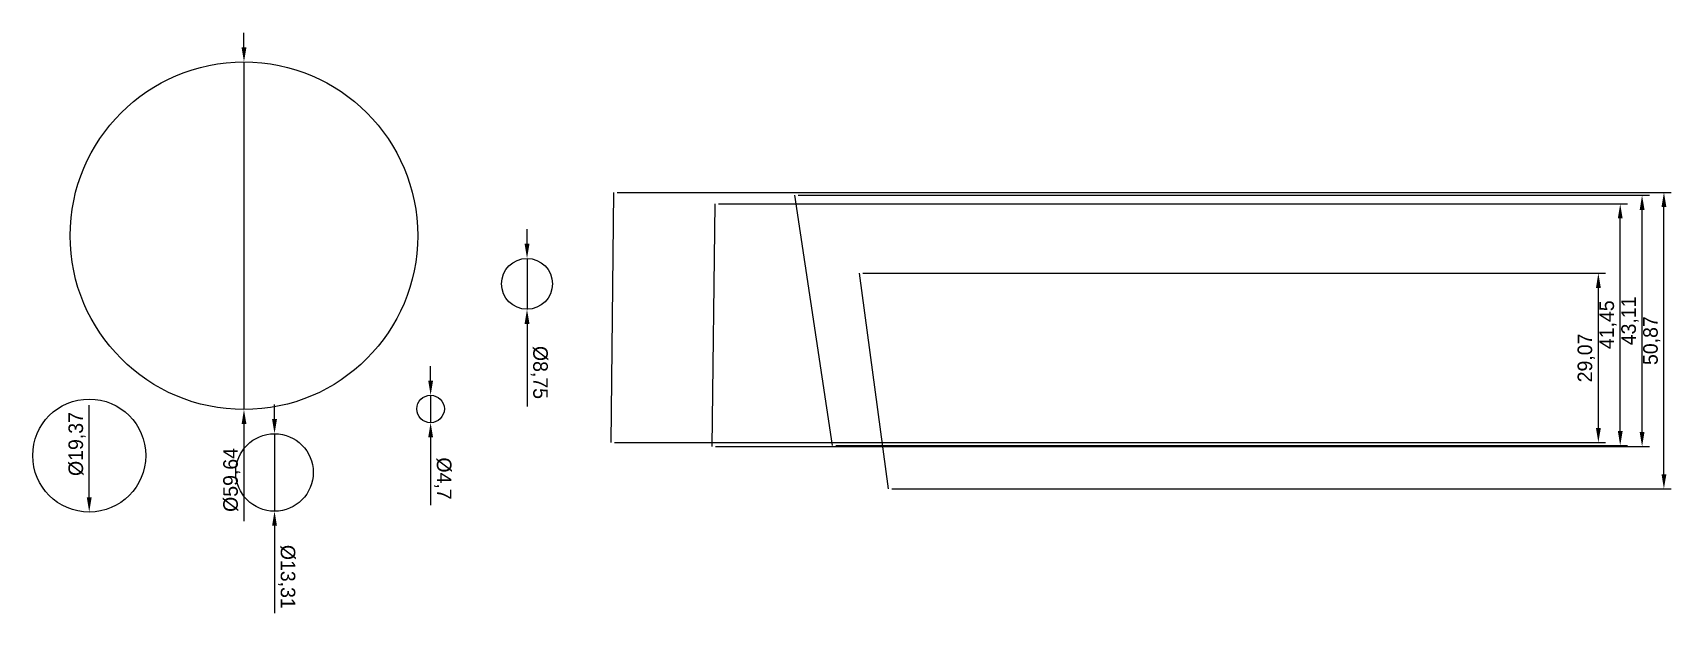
# Model space of a CAD drawing. Header units: millimetres. Extents: x 4 to 285, y -9 to 90.
import ezdxf

# ---------------------------------------------------------------- set-up
doc = ezdxf.new("R2010")
doc.units = ezdxf.units.MM
doc.dimstyles.new('ISO-25', dxfattribs={"dimtxt": 2.5, "dimasz": 2.5, "dimexe": 1.25, "dimexo": 0.625, "dimtad": 1, "dimtxsty": 'Standard', "dimcen": 2.5, "dimadec": 0, "dimazin": 0, "dimtfac": 1, "dimtmove": 0, "dimatfit": 3, "dimfxl": 1, "dimarcsym": 0})

# ---------------------------------------------------------------- blocks, each defined once
blk = doc.blocks.new('*D7')
at = {"color": 0, "lineweight": -2}
for p, q in [((39.95, 87.59), (39.95, 90.09)), ((39.95, 85.09), (39.95, 25.46)), ((39.95, 22.96), (39.95, 6.29))]:
    blk.add_line(p, q, dxfattribs=at)
at = {"color": 0}
for points in [[(39.54, 87.59), (40.37, 87.59), (39.95, 85.09)], [(40.37, 22.96), (39.54, 22.96), (39.95, 25.46)]]:
    blk.add_solid(points, dxfattribs=at)
at = {"layer": 'Defpoints', "color": 0}
for p in [(39.95, 85.09), (39.95, 25.46)]:
    blk.add_point(p, dxfattribs=at)
at = {"color": 0, "insert": (37.87, 13.37), "char_height": 2.5, "attachment_point": 5, "rotation": 90}
blk.add_mtext('%%c59,64', dxfattribs=at)
blk = doc.blocks.new('*D8')
at = {"color": 0, "lineweight": -2}
blk.add_line((13.4, 10.37), (13.4, 26.2), dxfattribs=at)
at = {"color": 0}
blk.add_solid([(12.98, 10.37), (13.82, 10.37), (13.4, 7.87)], dxfattribs=at)
at = {"layer": 'Defpoints', "color": 0}
for p in [(13.4, 27.24), (13.4, 7.87)]:
    blk.add_point(p, dxfattribs=at)
at = {"color": 0, "insert": (11.32, 19.53), "char_height": 2.5, "attachment_point": 5, "rotation": 90}
blk.add_mtext('%%c19,37', dxfattribs=at)
blk = doc.blocks.new('*D9')
at = {"color": 0, "lineweight": -2}
for p, q in [((45.19, 23.81), (45.19, 26.31)), ((45.19, 21.31), (45.19, 8)), ((45.19, 5.5), (45.19, -9.5))]:
    blk.add_line(p, q, dxfattribs=at)
at = {"color": 0}
for points in [[(44.77, 23.81), (45.61, 23.81), (45.19, 21.31)], [(45.61, 5.5), (44.77, 5.5), (45.19, 8)]]:
    blk.add_solid(points, dxfattribs=at)
at = {"layer": 'Defpoints', "color": 0}
for p in [(45.19, 21.31), (45.19, 8)]:
    blk.add_point(p, dxfattribs=at)
at = {"color": 0, "insert": (47.27, -3.25), "char_height": 2.5, "attachment_point": 5, "rotation": 270}
blk.add_mtext('%%c13,31', dxfattribs=at)
blk = doc.blocks.new('*D10')
at = {"color": 0, "lineweight": -2}
for p, q in [((71.97, 30.4), (71.97, 32.9)), ((71.97, 27.9), (71.97, 23.19)), ((71.97, 20.69), (71.97, 9.03))]:
    blk.add_line(p, q, dxfattribs=at)
at = {"color": 0}
for points in [[(71.56, 30.4), (72.39, 30.4), (71.97, 27.9)], [(72.39, 20.69), (71.56, 20.69), (71.97, 23.19)]]:
    blk.add_solid(points, dxfattribs=at)
at = {"layer": 'Defpoints', "color": 0}
for p in [(71.97, 27.9), (71.97, 23.19)]:
    blk.add_point(p, dxfattribs=at)
at = {"color": 0, "insert": (74.06, 13.61), "char_height": 2.5, "attachment_point": 5, "rotation": 270}
blk.add_mtext('%%c4,7', dxfattribs=at)
blk = doc.blocks.new('*D11')
at = {"color": 0, "lineweight": -2}
for p, q in [((88.51, 53.89), (88.51, 56.39)), ((88.51, 51.39), (88.51, 42.64)), ((88.51, 40.14), (88.51, 25.98))]:
    blk.add_line(p, q, dxfattribs=at)
at = {"color": 0}
for points in [[(88.09, 53.89), (88.93, 53.89), (88.51, 51.39)], [(88.93, 40.14), (88.09, 40.14), (88.51, 42.64)]]:
    blk.add_solid(points, dxfattribs=at)
at = {"layer": 'Defpoints', "color": 0}
for p in [(88.51, 51.39), (88.51, 42.64)]:
    blk.add_point(p, dxfattribs=at)
at = {"color": 0, "insert": (90.59, 31.81), "char_height": 2.5, "attachment_point": 5, "rotation": 270}
blk.add_mtext('%%c8,75', dxfattribs=at)
blk = doc.blocks.new('*D19')
at = {"color": 0, "lineweight": -2}
for p, q in [((104, 62.71), (284.81, 62.71)), ((283.56, 14.34), (283.56, 60.21)), ((151.07, 11.84), (284.81, 11.84))]:
    blk.add_line(p, q, dxfattribs=at)
at = {"color": 0}
for points in [[(283.98, 60.21), (283.15, 60.21), (283.56, 62.71)], [(283.15, 14.34), (283.98, 14.34), (283.56, 11.84)]]:
    blk.add_solid(points, dxfattribs=at)
at = {"layer": 'Defpoints', "color": 0}
for p in [(103.37, 62.71), (283.56, 62.71), (150.44, 11.84)]:
    blk.add_point(p, dxfattribs=at)
at = {"color": 0, "insert": (281.48, 37.27), "char_height": 2.5, "attachment_point": 5, "rotation": 90}
blk.add_mtext('50,87', dxfattribs=at)
blk = doc.blocks.new('*D20')
at = {"color": 0, "lineweight": -2}
for p, q in [((135.05, 62.21), (281.06, 62.21)), ((279.81, 21.61), (279.81, 59.71)), ((120.84, 19.11), (281.06, 19.11))]:
    blk.add_line(p, q, dxfattribs=at)
at = {"color": 0}
for points in [[(280.23, 59.71), (279.4, 59.71), (279.81, 62.21)], [(279.4, 21.61), (280.23, 21.61), (279.81, 19.11)]]:
    blk.add_solid(points, dxfattribs=at)
at = {"layer": 'Defpoints', "color": 0}
for p in [(134.42, 62.21), (279.81, 62.21), (120.22, 19.11)]:
    blk.add_point(p, dxfattribs=at)
at = {"color": 0, "insert": (277.73, 40.66), "char_height": 2.5, "attachment_point": 5, "rotation": 90}
blk.add_mtext('43,11', dxfattribs=at)
blk = doc.blocks.new('*D21')
at = {"color": 0, "lineweight": -2}
for p, q in [((121.34, 60.73), (277.31, 60.73)), ((276.06, 21.77), (276.06, 58.23)), ((141.49, 19.27), (277.31, 19.27))]:
    blk.add_line(p, q, dxfattribs=at)
at = {"color": 0}
for points in [[(276.48, 58.23), (275.65, 58.23), (276.06, 60.73)], [(275.65, 21.77), (276.48, 21.77), (276.06, 19.27)]]:
    blk.add_solid(points, dxfattribs=at)
at = {"layer": 'Defpoints', "color": 0}
for p in [(120.71, 60.73), (276.06, 60.73), (140.86, 19.27)]:
    blk.add_point(p, dxfattribs=at)
at = {"color": 0, "insert": (273.98, 40), "char_height": 2.5, "attachment_point": 5, "rotation": 90}
blk.add_mtext('41,45', dxfattribs=at)
blk = doc.blocks.new('*D22')
at = {"color": 0, "lineweight": -2}
for p, q in [((146.11, 48.83), (273.56, 48.83)), ((272.31, 22.27), (272.31, 46.33)), ((103.5, 19.77), (273.56, 19.77))]:
    blk.add_line(p, q, dxfattribs=at)
at = {"color": 0}
for points in [[(272.73, 46.33), (271.9, 46.33), (272.31, 48.83)], [(271.9, 22.27), (272.73, 22.27), (272.31, 19.77)]]:
    blk.add_solid(points, dxfattribs=at)
at = {"layer": 'Defpoints', "color": 0}
for p in [(145.49, 48.83), (272.31, 48.83), (102.88, 19.77)]:
    blk.add_point(p, dxfattribs=at)
at = {"color": 0, "insert": (270.23, 34.3), "char_height": 2.5, "attachment_point": 5, "rotation": 90}
blk.add_mtext('29,07', dxfattribs=at)

msp = doc.modelspace()

# ---------------------------------------------------------------- linework, layer by layer
for p, q in [((103.373, 62.707), (102.877, 19.766)), ((134.422, 62.212), (140.864, 19.271)), ((120.714, 60.725), (120.219, 19.106)), ((145.488, 48.834), (150.443, 11.839))]:
    msp.add_line(p, q)
for centre, radius in [((39.952, 55.275), 29.819), ((88.508, 47.017), 4.373), ((13.401, 17.553), 9.687), ((71.972, 25.544), 2.352), ((45.19, 14.655), 6.654)]:
    msp.add_circle(centre, radius)

# ---------------------------------------------------------------- dimensions: what is measured, and where the dimension line sits
for p1, p2, picture, middle in [((39.952, 85.094), (39.952, 25.456), '*D7', (39.952, 13.373)), ((88.508, 51.39), (88.508, 42.644), '*D11', (88.508, 31.811)), ((71.972, 27.896), (71.972, 23.192), '*D10', (71.972, 13.608)), ((13.401, 27.24), (13.401, 7.866), '*D8', (13.401, 19.532)), ((45.19, 21.309), (45.19, 8.001), '*D9', (45.19, -3.249))]:
    dim = msp.add_diameter_dim_2p(p1=p1, p2=p2, dimstyle='ISO-25')
    dim.commit()
    dim.dimension.update_dxf_attribs({"geometry": picture, "text_midpoint": middle, "dimtype": 163})
for base, p1, p2, picture, middle in [((283.563, 62.707), (150.443, 11.839), (103.373, 62.707), '*D19', (281.48, 37.273)), ((279.813, 62.212), (120.219, 19.106), (134.422, 62.212), '*D20', (277.73, 40.659)), ((276.063, 60.725), (140.864, 19.271), (120.714, 60.725), '*D21', (273.98, 39.998)), ((272.313, 48.834), (102.877, 19.766), (145.488, 48.834), '*D22', (270.23, 34.3))]:
    dim = msp.add_linear_dim(base=base, p1=p1, p2=p2, angle=90, dimstyle='ISO-25')
    dim.commit()
    dim.dimension.update_dxf_attribs({"geometry": picture, "text_midpoint": middle})

doc.saveas('drawing.dxf')
